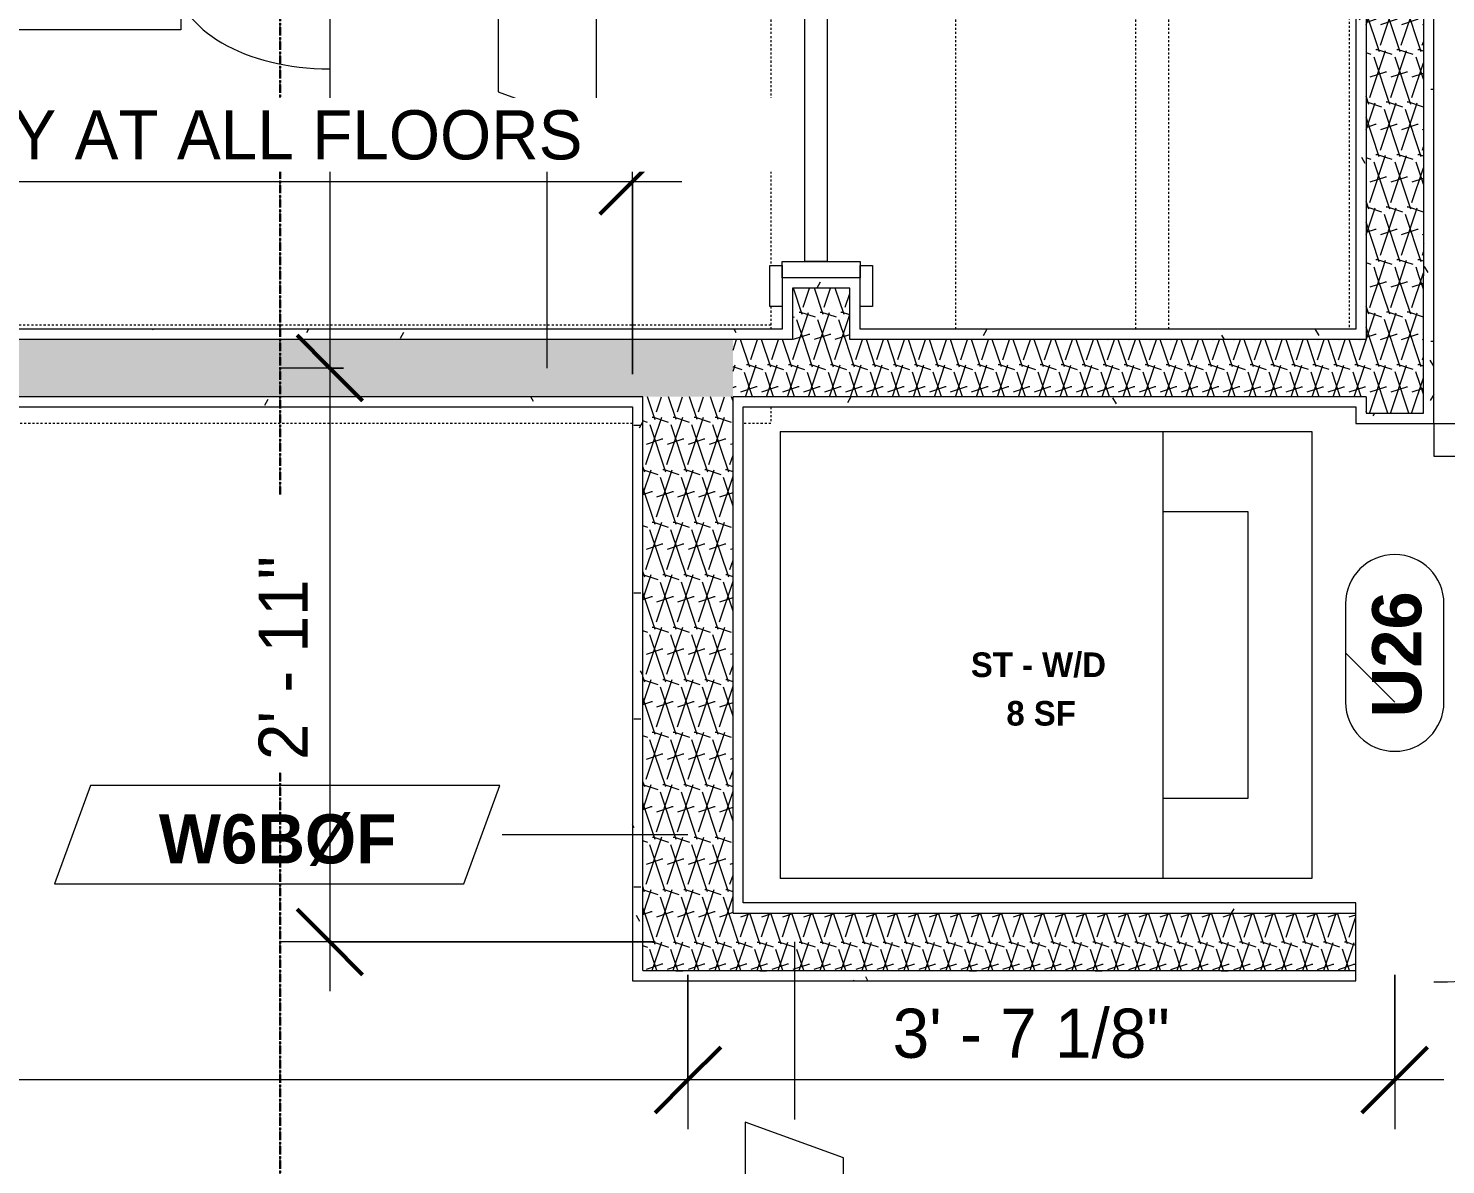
# Model space of a CAD drawing. Header units: inches. Extents: x -4058 to -1781, y 9814 to 12289.
# Drawn here: x -2842.7 to -2756.2, y 11400.7 to 11470 of the extents above; entities that cross this region are included whole.
import ezdxf

# ---------------------------------------------------------------- set-up
doc = ezdxf.new("R2010")
doc.units = ezdxf.units.IN
doc.header["$MEASUREMENT"] = 0
for name, pattern in [('Dash', [0.25, 0.125, -0.125]), ('Grid Line 1_2_', [0.875, 0.5, -0.125, 0.125, -0.125]), ('Grid Line 1_2__2_', [0.875, 0.5, -0.125, 0.125, -0.125])]:
    doc.linetypes.add(name, pattern=pattern)
for name, color, linetype, lineweight in [('0-1', 7, 'Continuous', 5), ('A-ANNO-DIMS', 211, 'Continuous', 9), ('A-ANNO-DIMS-32', 211, 'Continuous', 9), ('A-AREA-IDEN', 2, 'Continuous', 9), ('A-DOOR-2', 31, 'Continuous', 9), ('A-DOOR-FRAM', 31, 'Continuous', 9), ('A-DOOR-IDEN', 31, 'Continuous', 9), ('A-WALL-2', 113, 'Continuous', 9), ('A-WALL-IDEN', 211, 'Continuous', 9), ('A-WALL-PATT-1', 9, 'Continuous', 9), ('I-FURN', 30, 'Continuous', 9), ('I-FURN-HDLN', 30, 'Dash', 9), ('P-SANR-FIXT', 6, 'Continuous', 9), ('Q-CASE', 31, 'Continuous', 9), ('Q-CASE-HDLN', 31, 'Dash', 9), ('S-GRID-1', 1, 'Grid Line 1_2_', 9), ('S-GRID-2', 1, 'Grid Line 1_2__2_', 30)]:
    doc.layers.add(name, color=color, linetype=linetype, lineweight=lineweight)
doc.styles.add('Arial_B', font='arialbd.ttf', dxfattribs={"height": 3})
doc.styles.add('Century Gothic', font='ufonts.com_century-gothic.ttf', dxfattribs={"height": 3})
doc.styles.add('Century Gothic_B', font='GOTHICB.TTF', dxfattribs={"height": 3})
doc.styles.add('Century Gothic_B_1', font='GOTHICB.TTF', dxfattribs={"height": 1.5})
doc.dimstyles.new('THE_DIMENSION_STRING', dxfattribs={"dimscale": 12, "dimtxt": 3.132505, "dimasz": 0.333333, "dimexe": 0.25, "dimexo": 0.166667, "dimgap": 0.041667, "dimtad": 1, "dimdec": 4, "dimrnd": 0.0625, "dimzin": 3, "dimdsep": 46, "dimlunit": 4, "dimtxsty": 'Century Gothic', "dimblk1": 'OBLIQUE', "dimblk2": 'OBLIQUE', "dimsah": 1, "dimcen": 0.09, "dimdle": 0.25, "dimazin": 0, "dimtfac": 1, "dimtdec": 4, "dimtix": 1, "dimtmove": 0, "dimatfit": 3, "dimfxl": 1, "dimtvp": 1, "dimtfill": 1, "dimfrac": 2, "dimtolj": 1, "dimtzin": 0, "dimarcsym": 2})
doc.dimstyles.new('THE_DIMENSION_STRING_1', dxfattribs={"dimscale": 12, "dimtxt": 3.132505, "dimasz": 0.333333, "dimexe": 0.25, "dimexo": 0.166667, "dimgap": 0.041667, "dimtad": 1, "dimdec": 4, "dimrnd": 0.0625, "dimzin": 3, "dimdsep": 46, "dimlunit": 4, "dimtxsty": 'Century Gothic', "dimblk1": 'OBLIQUE', "dimblk2": 'OBLIQUE', "dimsah": 1, "dimcen": 0.09, "dimdle": 0.25, "dimazin": 0, "dimtfac": 1, "dimtdec": 4, "dimtix": 1, "dimtmove": 1, "dimatfit": 3, "dimfxl": 1, "dimtvp": 1, "dimtfill": 1, "dimfrac": 2, "dimtolj": 1, "dimtzin": 0, "dimarcsym": 2})
doc.dimstyles.new('THE_DIMENSION_STRING_2', dxfattribs={"dimscale": 12, "dimtxt": 3.132505, "dimasz": 0.333333, "dimexe": 0.25, "dimexo": 0.166667, "dimgap": 0.041667, "dimtad": 1, "dimdec": 4, "dimrnd": 0.0625, "dimzin": 3, "dimdsep": 46, "dimlunit": 4, "dimtxsty": 'Century Gothic', "dimblk1": 'OBLIQUE', "dimblk2": 'OBLIQUE', "dimsah": 1, "dimcen": 0.09, "dimdle": 0.25, "dimazin": 0, "dimtfac": 1, "dimtdec": 4, "dimtix": 1, "dimtmove": 0, "dimatfit": 3, "dimfxl": 1, "dimtvp": 1, "dimtfill": 1, "dimfrac": 2, "dimtolj": 1, "dimtzin": 0, "dimarcsym": 2})
doc.dimstyles.new('THE_DIMENSION_STRING_5', dxfattribs={"dimscale": 12, "dimtxt": 3.132505, "dimasz": 0.333333, "dimexe": 0.25, "dimexo": 0.166667, "dimgap": 0.041667, "dimtad": 1, "dimdec": 4, "dimrnd": 0.0625, "dimzin": 3, "dimdsep": 46, "dimlunit": 4, "dimtxsty": 'Century Gothic', "dimblk1": 'OBLIQUE', "dimblk2": 'OBLIQUE', "dimsah": 1, "dimcen": 0.09, "dimdle": 0.25, "dimazin": 0, "dimtfac": 1, "dimtdec": 4, "dimtix": 1, "dimtmove": 0, "dimatfit": 3, "dimfxl": 1, "dimtvp": 1, "dimtfill": 1, "dimfrac": 2, "dimtolj": 1, "dimtzin": 0, "dimarcsym": 2})
pattern_1 = [(161.57, (0.16, 0.16), (-1.279773737, -0.000426766), [0, -9.107, 1.011, 0]), (18.43, (-0.16, 0.16), (-1.279773737, 0.000426766), [0, -9.107, 1.011, 0]), (108.43, (0.16, 0.16), (0.639452382, -3.199964008), [3.035, -7.083]), (71.57, (-0.16, 0.16), (0.639452382, 3.199964008), [3.035, -7.083])]
pattern_2 = [(0, (0, 0), (10.24, 2.56), [0.422, -7.258, 0.422, -7.258, -40.96]), (0, (0, 0), (10.24, 2.56), [-15.36, 0.422, -14.938, 0.422, -7.258, -17.92]), (0, (0, 0), (10.24, 2.56), [-38.4, 0.422, -4.698, 0.422, -12.378]), (120, (3.84, 1.28), (-7.33702503, 7.58810013), [0.422, -7.258, 0.422, -7.258, -40.96]), (120, (3.84, 1.28), (-7.33702503, 7.58810013), [-15.36, 0.422, -14.938, 0.422, -7.258, -17.92]), (120, (3.84, 1.28), (-7.33702503, 7.58810013), [-38.4, 0.422, -4.698, 0.422, -12.378]), (240, (5.12, 6.4), (-2.90297497, -10.14810013), [0.422, -7.258, 0.422, -7.258, -40.96]), (240, (5.12, 6.4), (-2.90297497, -10.14810013), [-15.36, 0.422, -14.938, 0.422, -7.258, -17.92]), (240, (5.12, 6.4), (-2.90297497, -10.14810013), [-38.4, 0.422, -4.698, 0.422, -12.378])]

# ---------------------------------------------------------------- blocks, each defined once
blk = doc.blocks.new('CTR - 1st Phase - Shell_rvt-1-UNITS PLANS - 3RD FLOOR')
at = {"layer": 'S-GRID-1'}
blk.add_line((-2827.324, 9836.18), (-2827.324, 12272.999), dxfattribs=at)
blk = doc.blocks.new('CTR - 1st Phase - Structure_rvt-1-UNITS PLANS - 3RD FLOOR')
at = {"layer": 'S-GRID-2'}
blk.add_line((-2827.324, 9814.027), (-2827.324, 12247.501), dxfattribs=at)
blk = doc.blocks.new('SLIDING - FLUSH - SLIDING - FLUSH - 5-0 x 6-8-3203586-UNITS PLANS - 3RD FLOOR')
at = {"layer": 'A-DOOR-2'}
for p, q in [((-32.75, 3.25), (-30.25, 3.25)), ((-32.75, 2.5), (-32.75, 3.25)), ((-30.25, 3.25), (-30.25, 2.5)), ((30.25, 3.25), (32.75, 3.25)), ((30.25, 2.5), (30.25, 3.25)), ((32.75, 3.25), (32.75, 2.5)), ((-30.25, 2.5), (-32.75, 2.5)), ((32.75, 2.5), (30.25, 2.5)), ((-1, -0.875), (-1, 0.5)), ((-1, 0.5), (30, 0.5)), ((30, 0.5), (30, -0.875)), ((-30, -2.25), (-30, -0.875)), ((-30, -0.875), (1, -0.875)), ((30, -0.875), (-1, -0.875)), ((1, -0.875), (1, -2.25)), ((-32.75, -2.25), (-30.25, -2.25)), ((-32.75, -3), (-32.75, -2.25)), ((-30.25, -2.25), (-30.25, -3)), ((1, -2.25), (-30, -2.25)), ((30.25, -2.25), (32.75, -2.25)), ((30.25, -3), (30.25, -2.25)), ((32.75, -2.25), (32.75, -3)), ((-30.25, -3), (-32.75, -3)), ((32.75, -3), (30.25, -3))]:
    blk.add_line(p, q, dxfattribs=at)
at = {"layer": 'A-DOOR-FRAM'}
for p, q in [((-31, -2.25), (-31, 2.5)), ((-31, 2.5), (-30, 2.5)), ((-30, 2.5), (-30, -2.25)), ((30, 2.5), (31, 2.5)), ((30, -2.25), (30, 2.5)), ((31, 2.5), (31, -2.25)), ((-30, -2.25), (-31, -2.25)), ((31, -2.25), (30, -2.25))]:
    blk.add_line(p, q, dxfattribs=at)
blk = doc.blocks.new('OD_CW_Closet - OD_CW_Closet-3786599-UNITS PLANS - 3RD FLOOR')
at = {"layer": 'Q-CASE-HDLN'}
for p, q in [((0.738, -24), (0.738, 0)), ((0.738, 0), (68.988, 0)), ((68.988, 0), (68.988, -24)), ((0.738, -11), (68.988, -11)), ((0.738, -13), (68.988, -13)), ((68.988, -24), (0.738, -24))]:
    blk.add_line(p, q, dxfattribs=at)
blk = doc.blocks.new('SWING - SINGLE - FLUSH - SWING - OFFSET PIVOT - 34_ x 80_ - DRYWALL FRAME-3983854-UNITS PLANS - 3RD FLOOR')
at = {"layer": 'A-DOOR-2'}
for p, q in [((15, -2.375), (15, -36.383)), ((17, -2.375), (15, -2.375)), ((17, -2.375), (17, -36.383)), ((17, -36.383), (15, -36.383))]:
    blk.add_line(p, q, dxfattribs=at)
blk.add_arc((17, -2.375), 34.067, 180, 266.63431, dxfattribs=at)
blk = doc.blocks.new('Bed-Standard - Queen 60_ x 79_-3761504-UNITS PLANS - 3RD FLOOR')
at = {"layer": 'I-FURN'}
for p, q in [((-19.311, 41.295), (40.689, 41.295)), ((40.689, 41.295), (40.689, -37.204))]:
    blk.add_line(p, q, dxfattribs=at)
at = {"layer": 'I-FURN-HDLN'}
for p, q in [((-5.436, 77.295), (55.064, 77.295)), ((57.564, 77.295), (58.939, 77.295)), ((58.689, 77.295), (58.689, -37.204)), ((63.689, 77.295), (64.689, 77.295)), ((64.689, 77.295), (64.689, 75.609)), ((64.689, 68.859), (64.689, -13.391))]:
    blk.add_line(p, q, dxfattribs=at)
blk = doc.blocks.new('Stacked Washer and Dryer - 26_x25_ - Private-1352637-UNITS PLANS - 3RD FLOOR')
at = {"layer": 'P-SANR-FIXT'}
for p, q in [((0, 13.625), (32.4375, 13.625)), ((0, 13.625), (0, -13.625)), ((23.34375, 13.625), (23.34375, -13.625)), ((32.4375, 13.625), (32.4375, -13.625)), ((23.34375, 8.75), (28.53125, 8.75)), ((28.53125, 8.75), (28.53125, -8.75)), ((28.53125, -8.75), (23.34375, -8.75)), ((32.4375, -13.625), (0, -13.625))]:
    blk.add_line(p, q, dxfattribs=at)
blk = doc.blocks.new('DIMBLOCK143-UNITS PLANS - 3RD FLOOR')
at = {"layer": 'A-ANNO-DIMS-32', "lineweight": 50}
for p, q in [((-2824.301, 11485.744), (-2826.301, 11487.744)), ((-2824.301, 11485.744), (-2822.301, 11483.744)), ((-2824.301, 11449.244), (-2826.301, 11451.244)), ((-2824.301, 11449.244), (-2822.301, 11447.244))]:
    blk.add_line(p, q, dxfattribs=at)
at = {"layer": 'A-ANNO-DIMS-32'}
for p, q in [((-2799.449, 11485.744), (-2827.301, 11485.744)), ((-2824.301, 11485.744), (-2824.301, 11449.244)), ((-2824.301, 11485.744), (-2799.449, 11485.744)), ((-2823.473, 11449.244), (-2827.301, 11449.244)), ((-2824.301, 11449.244), (-2823.473, 11449.244))]:
    blk.add_line(p, q, dxfattribs=at)
blk.add_ellipse((-2824.301, 11472.887), major_axis=(9.307, 0), ratio=0.579435, start_param=3.141593, end_param=4.712389, dxfattribs=at)
at = {"layer": 'A-ANNO-DIMS-32', "color": 0, "insert": (-2834.993, 11472.887), "char_height": 3, "width": 21.77837, "attachment_point": 1, "rotation": 90, "line_spacing_factor": 0.984502, "style": 'Century Gothic', "bg_fill": 3, "box_fill_scale": 1.25, "bg_fill_color": 256, "bg_fill_true_color": 13158600, "bg_fill_transparency": 0}
blk.add_mtext('3\' - 0 1/2"', dxfattribs=at)
blk = doc.blocks.new('_Oblique')
at = {"color": 0, "linetype": 'ByBlock', "lineweight": -2}
blk.add_line((-0.5, -0.5), (0.5, 0.5), dxfattribs=at)
blk = doc.blocks.new('DIMBLOCK144-UNITS PLANS - 3RD FLOOR')
at = {"layer": 'A-ANNO-DIMS-32', "lineweight": 50}
for p, q in [((-2824.301, 11449.244), (-2826.301, 11451.244)), ((-2824.301, 11449.244), (-2822.301, 11447.244)), ((-2824.301, 11414.244), (-2826.301, 11416.244)), ((-2824.301, 11414.244), (-2822.301, 11412.244))]:
    blk.add_line(p, q, dxfattribs=at)
at = {"layer": 'A-ANNO-DIMS-32'}
for p, q in [((-2823.473, 11449.244), (-2827.301, 11449.244)), ((-2824.301, 11449.244), (-2824.301, 11411.244)), ((-2824.301, 11449.244), (-2823.473, 11449.244)), ((-2804.449, 11414.244), (-2827.301, 11414.244)), ((-2824.301, 11414.244), (-2804.449, 11414.244))]:
    blk.add_line(p, q, dxfattribs=at)
at = {"layer": 'A-ANNO-DIMS-32', "color": 0, "insert": (-2828.646, 11425.33), "char_height": 3, "width": 15.39402, "attachment_point": 1, "rotation": 90, "line_spacing_factor": 0.984502, "style": 'Century Gothic', "bg_fill": 3, "box_fill_scale": 1.25, "bg_fill_color": 256, "bg_fill_true_color": 13158600, "bg_fill_transparency": 0}
blk.add_mtext('2\' - 11"', dxfattribs=at)
blk = doc.blocks.new('Wall Tag - Arch Wall-3956453-UNITS PLANS - 3RD FLOOR')
at = {"layer": 'A-WALL-IDEN'}
for p, q in [((-0.3561, 0.0937), (-0.4244, -0.0937)), ((0.4244, 0.0937), (-0.3561, 0.0937)), ((0.3561, -0.0937), (0.4244, 0.0937)), ((-0.4244, -0.0937), (0.3561, -0.0937))]:
    blk.add_line(p, q, dxfattribs=at)
blk = doc.blocks.new('Door Tag - Type Mark-2601225-UNITS PLANS - 3RD FLOOR')
at = {"layer": 'A-DOOR-IDEN'}
for p, q in [((0.09375, 0.09375), (-0.09375, 0.09375)), ((-0.09375, -0.09375), (0.09375, -0.09375))]:
    blk.add_line(p, q, dxfattribs=at)
for centre, start, end in [((-0.09375, 0), 90, 270), ((0.09375, 0), 270, 90)]:
    blk.add_arc(centre, 0.09375, start, end, dxfattribs=at)
blk = doc.blocks.new('DIMBLOCK380-UNITS PLANS - 3RD FLOOR')
at = {"layer": 'A-ANNO-DIMS-32'}
for p, q in [((-2802.449, 11412.244), (-2802.449, 11402.827)), ((-2802.449, 11405.827), (-2802.449, 11412.244)), ((-2759.324, 11412.244), (-2759.324, 11402.827)), ((-2759.324, 11405.827), (-2759.324, 11412.244)), ((-2756.324, 11405.827), (-2802.449, 11405.827))]:
    blk.add_line(p, q, dxfattribs=at)
at = {"layer": 'A-ANNO-DIMS-32', "lineweight": 50}
for p, q in [((-2802.449, 11405.827), (-2800.449, 11407.827)), ((-2759.324, 11405.827), (-2757.324, 11407.827)), ((-2802.449, 11405.827), (-2804.449, 11403.827)), ((-2759.324, 11405.827), (-2761.324, 11403.827))]:
    blk.add_line(p, q, dxfattribs=at)
at = {"layer": 'A-ANNO-DIMS-32', "color": 0, "insert": (-2789.961, 11410.172), "char_height": 3, "width": 21.77837, "attachment_point": 1, "line_spacing_factor": 0.984502, "style": 'Century Gothic', "bg_fill": 3, "box_fill_scale": 1.25, "bg_fill_color": 256, "bg_fill_true_color": 13158600, "bg_fill_transparency": 0}
blk.add_mtext('3\' - 7 1/8"', dxfattribs=at)
blk = doc.blocks.new('DIMBLOCK381-UNITS PLANS - 3RD FLOOR')
at = {"layer": 'A-ANNO-DIMS-32'}
for p, q in [((-2802.449, 11412.244), (-2802.449, 11402.827)), ((-2802.449, 11405.827), (-2802.449, 11412.244)), ((-2916.324, 11404.999), (-2916.324, 11408.827)), ((-2802.449, 11405.827), (-2919.324, 11405.827)), ((-2916.324, 11405.827), (-2916.324, 11404.999))]:
    blk.add_line(p, q, dxfattribs=at)
at = {"layer": 'A-ANNO-DIMS-32', "lineweight": 50}
for p, q in [((-2916.324, 11405.827), (-2914.324, 11407.827)), ((-2802.449, 11405.827), (-2800.449, 11407.827)), ((-2916.324, 11405.827), (-2918.324, 11403.827)), ((-2802.449, 11405.827), (-2804.449, 11403.827))]:
    blk.add_line(p, q, dxfattribs=at)
at = {"layer": 'A-ANNO-DIMS-32', "color": 0, "insert": (-2868.461, 11410.172), "char_height": 3, "width": 21.77837, "attachment_point": 1, "line_spacing_factor": 0.984502, "style": 'Century Gothic', "bg_fill": 3, "box_fill_scale": 1.25, "bg_fill_color": 256, "bg_fill_true_color": 13158600, "bg_fill_transparency": 0}
blk.add_mtext('9\' - 5 7/8"', dxfattribs=at)
blk = doc.blocks.new('DIMBLOCK1314-UNITS PLANS - 3RD FLOOR')
at = {"layer": 'A-ANNO-DIMS-32'}
for p, q in [((-2899.886, 11448.869), (-2899.886, 11463.623)), ((-2805.824, 11448.869), (-2805.824, 11463.623)), ((-2902.886, 11460.623), (-2802.824, 11460.623)), ((-2899.886, 11460.623), (-2899.886, 11448.869)), ((-2805.824, 11460.623), (-2805.824, 11448.869))]:
    blk.add_line(p, q, dxfattribs=at)
at = {"layer": 'A-ANNO-DIMS-32', "lineweight": 50}
for p, q in [((-2899.886, 11460.623), (-2897.886, 11462.623)), ((-2805.824, 11460.623), (-2803.824, 11462.623)), ((-2899.886, 11460.623), (-2901.886, 11458.623)), ((-2805.824, 11460.623), (-2807.824, 11458.623))]:
    blk.add_line(p, q, dxfattribs=at)
at = {"layer": 'A-ANNO-DIMS-32', "color": 0, "insert": (-2892.484, 11464.968), "char_height": 3, "width": 95.10881, "attachment_point": 1, "line_spacing_factor": 0.984502, "style": 'Century Gothic', "bg_fill": 3, "box_fill_scale": 1.25, "bg_fill_color": 256, "bg_fill_true_color": 13158600, "bg_fill_transparency": 0}
blk.add_mtext('25 SF OPEN CLERESTORY AT ALL FLOORS', dxfattribs=at)

msp = doc.modelspace()

# ---------------------------------------------------------------- hatches: boundary and pattern name
at = {"layer": 'A-WALL-PATT-1'}
h = msp.add_hatch(dxfattribs=at)
h.set_pattern_fill('FP_1', color=256, style=0, pattern_type=2)
h.set_pattern_definition(pattern_2)
h.paths.add_polyline_path([(-2796.69874, 11451.61899), (-2796.07374, 11451.61899), (-2796.07374, 11454.11899), (-2794.32374, 11454.11899), (-2794.32374, 11454.74399), (-2796.69874, 11454.74399)], flags=0)
h.paths.add_polyline_path([(-2794.32374, 11516.74399), (-2794.32374, 11517.36899), (-2796.07374, 11517.36899), (-2796.07374, 11524.61899), (-2796.69874, 11524.61899), (-2796.69874, 11516.74399)], flags=0)
h = msp.add_hatch(dxfattribs=at)
h.set_pattern_fill('FP_5', color=256, style=0, pattern_type=2)
h.set_pattern_definition(pattern_1)
h.paths.add_polyline_path([(-2792.57374, 11450.99399), (-2792.57374, 11454.11899), (-2796.07374, 11454.11899), (-2796.07374, 11450.99399)], flags=0)
h.paths.add_polyline_path([(-2792.57374, 11517.36899), (-2792.57374, 11523.99399), (-2796.07374, 11523.99399), (-2796.07374, 11517.36899), (-2794.32374, 11517.36899)], flags=0)
h = msp.add_hatch(dxfattribs=at)
h.set_pattern_fill('FP_5', color=256, style=0, pattern_type=2)
h.set_pattern_definition(pattern_1)
h.paths.add_polyline_path([(-2757.57374, 11454.8644), (-2757.57374, 11523.99399), (-2761.07374, 11523.99399), (-2761.07374, 11454.8644), (-2759.32374, 11454.8644)], flags=0)
h = msp.add_hatch(dxfattribs=at)
h.set_pattern_fill('FP_1', color=256, style=0, pattern_type=2)
h.set_pattern_definition(pattern_2)
h.paths.add_polyline_path([(-2757.57374, 11454.8644), (-2756.94874, 11454.8644), (-2756.94874, 11524.61899), (-2757.57374, 11524.61899), (-2757.57374, 11492.47121)], flags=0)
h = msp.add_hatch(dxfattribs=at)
h.set_pattern_fill('FP_1', color=256, style=0, pattern_type=2)
h.set_pattern_definition(pattern_2)
h.paths.add_polyline_path([(-2761.69874, 11454.8644), (-2761.07374, 11454.8644), (-2761.07374, 11520.49399), (-2761.69874, 11520.49399), (-2761.69874, 11492.47121)], flags=0)
h = msp.add_hatch(dxfattribs=at)
h.set_pattern_fill('FP_1', color=256, style=0, pattern_type=2)
h.set_pattern_definition(pattern_2)
h.paths.add_polyline_path([(-2761.69874, 11445.86899), (-2759.32374, 11445.86899), (-2759.32374, 11446.49399), (-2761.07374, 11446.49399), (-2761.07374, 11447.49399), (-2761.69874, 11447.49399), (-2761.69874, 11446.86899)], flags=0)
h.paths.add_polyline_path([(-2761.07374, 11450.99399), (-2761.07374, 11454.8644), (-2761.69874, 11454.8644), (-2761.69874, 11450.99399)], flags=0)
h = msp.add_hatch(dxfattribs=at)
h.set_pattern_fill('FP_5', color=256, style=0, pattern_type=2)
h.set_pattern_definition(pattern_1)
h.paths.add_polyline_path([(-2759.32374, 11446.49399), (-2757.57374, 11446.49399), (-2757.57374, 11454.8644), (-2761.07374, 11454.8644), (-2761.07374, 11446.49399)], flags=0)
h = msp.add_hatch(dxfattribs=at)
h.set_pattern_fill('FP_1', color=256, style=0, pattern_type=2)
h.set_pattern_definition(pattern_2)
h.paths.add_polyline_path([(-2759.32374, 11445.86899), (-2756.94874, 11445.86899), (-2756.94874, 11454.8644), (-2757.57374, 11454.8644), (-2757.57374, 11446.49399), (-2759.32374, 11446.49399)], flags=0)
h = msp.add_hatch(dxfattribs=at)
h.set_pattern_fill('FP_1', color=256, style=0, pattern_type=2)
h.set_pattern_definition(pattern_2)
h.paths.add_polyline_path([(-2799.69874, 11450.99399), (-2799.07374, 11450.99399), (-2799.07374, 11451.61899), (-2912.07374, 11451.61899), (-2912.07374, 11450.99399), (-2800.01158, 11450.99399)], flags=0)
h = msp.add_hatch(dxfattribs=at)
h.set_pattern_fill('FP_1', color=256, style=0, pattern_type=2)
h.set_pattern_definition(pattern_2)
h.paths.add_polyline_path([(-2761.69874, 11450.99399), (-2761.69874, 11451.61899), (-2792.57374, 11451.61899), (-2792.57374, 11450.99399), (-2774.27697, 11450.99399)], flags=0)
h.paths.add_polyline_path([(-2796.07374, 11450.99399), (-2796.07374, 11451.61899), (-2799.07374, 11451.61899), (-2799.07374, 11450.99399)], flags=0)
h = msp.add_hatch(dxfattribs=at)
h.set_pattern_fill('FP_5', color=256, style=0, pattern_type=2)
h.set_pattern_definition(pattern_1)
h.paths.add_polyline_path([(-2799.69874, 11447.49399), (-2799.69874, 11450.99399), (-2912.07374, 11450.99399), (-2912.07374, 11447.49399), (-2800.01158, 11447.49399)], flags=0)
h = msp.add_hatch(dxfattribs=at)
h.set_pattern_fill('FP_5', color=256, style=0, pattern_type=2)
h.set_pattern_definition(pattern_1)
h.paths.add_polyline_path([(-2761.69874, 11447.49399), (-2761.07374, 11447.49399), (-2761.07374, 11450.99399), (-2799.69874, 11450.99399), (-2799.69874, 11447.49399), (-2774.27697, 11447.49399)], flags=0)
h = msp.add_hatch(dxfattribs=at)
h.set_pattern_fill('FP_1', color=256, style=0, pattern_type=2)
h.set_pattern_definition(pattern_2)
h.paths.add_polyline_path([(-2805.82374, 11446.86899), (-2805.19874, 11446.86899), (-2805.19874, 11447.49399), (-2900.51124, 11447.49399), (-2900.51124, 11446.86899), (-2808.58979, 11446.86899)], flags=0)
h.paths.add_polyline_path([(-2904.26124, 11446.86899), (-2904.26124, 11447.49399), (-2912.07374, 11447.49399), (-2912.07374, 11446.86899), (-2911.52823, 11446.86899)], flags=0)
h = msp.add_hatch(dxfattribs=at)
h.set_pattern_fill('FP_5', color=256, style=0, pattern_type=2)
h.set_pattern_definition(pattern_1)
h.paths.add_polyline_path([(-2805.19874, 11415.99399), (-2799.69874, 11415.99399), (-2799.69874, 11447.49399), (-2805.19874, 11447.49399), (-2805.19874, 11416.61899)], flags=0)
h = msp.add_hatch(dxfattribs=at)
h.set_pattern_fill('FP_1', color=256, style=0, pattern_type=2)
h.set_pattern_definition(pattern_2)
h.paths.add_polyline_path([(-2761.69874, 11446.86899), (-2761.69874, 11447.49399), (-2799.07374, 11447.49399), (-2799.07374, 11446.86899), (-2774.27697, 11446.86899)], flags=0)
h = msp.add_hatch(dxfattribs=at)
h.set_pattern_fill('FP_1', color=256, style=0, pattern_type=2)
h.set_pattern_definition(pattern_2)
h.paths.add_polyline_path([(-2805.82374, 11412.49399), (-2805.19874, 11412.49399), (-2805.19874, 11446.86899), (-2805.82374, 11446.86899), (-2805.82374, 11416.61899)], flags=0)
h = msp.add_hatch(dxfattribs=at)
h.set_pattern_fill('FP_5', color=256, style=0, pattern_type=2)
h.set_pattern_definition(pattern_1)
h.paths.add_polyline_path([(-2761.69874, 11412.49399), (-2761.69874, 11415.99399), (-2805.19874, 11415.99399), (-2805.19874, 11412.49399), (-2774.27697, 11412.49399)], flags=0)
h = msp.add_hatch(dxfattribs=at)
h.set_pattern_fill('FP_1', color=256, style=0, pattern_type=2)
h.set_pattern_definition(pattern_2)
h.paths.add_polyline_path([(-2761.69874, 11415.99399), (-2761.69874, 11416.61899), (-2799.69874, 11416.61899), (-2799.69874, 11415.99399), (-2774.27697, 11415.99399)], flags=0)
h = msp.add_hatch(dxfattribs=at)
h.set_pattern_fill('FP_1', color=256, style=0, pattern_type=2)
h.set_pattern_definition(pattern_2)
h.paths.add_polyline_path([(-2761.69874, 11411.86899), (-2761.69874, 11412.49399), (-2805.82374, 11412.49399), (-2805.82374, 11411.86899), (-2774.27697, 11411.86899)], flags=0)

# ---------------------------------------------------------------- linework, layer by layer
at = {"layer": 'A-DOOR-IDEN'}
msp.add_line((-2759.32374, 11428.86899), (-2762.32374, 11431.86899), dxfattribs=at)
at = {"layer": 'A-WALL-2'}
for p, q in [((-2757.57374, 11523.99399), (-2757.57374, 11454.8644)), ((-2756.94874, 11454.8644), (-2756.94874, 11524.61899)), ((-2761.07374, 11520.49399), (-2761.07374, 11454.8644)), ((-2761.69874, 11519.86899), (-2761.69874, 11454.8644)), ((-2796.69874, 11454.74399), (-2796.69874, 11451.61899)), ((-2791.94874, 11454.74399), (-2796.69874, 11454.74399)), ((-2791.94874, 11451.61899), (-2791.94874, 11454.74399)), ((-2761.69874, 11454.8644), (-2761.69874, 11451.61899)), ((-2761.07374, 11454.8644), (-2761.07374, 11450.99399)), ((-2757.57374, 11446.49399), (-2757.57374, 11454.8644)), ((-2756.94874, 11445.86899), (-2756.94874, 11454.8644)), ((-2796.07374, 11454.11899), (-2796.07374, 11450.99399)), ((-2792.57374, 11454.11899), (-2796.07374, 11454.11899)), ((-2792.57374, 11450.99399), (-2792.57374, 11454.11899)), ((-2796.69874, 11451.61899), (-2912.07374, 11451.61899)), ((-2761.69874, 11451.61899), (-2791.94874, 11451.61899)), ((-2796.07374, 11450.99399), (-2912.07374, 11450.99399)), ((-2761.07374, 11450.99399), (-2792.57374, 11450.99399)), ((-2805.19874, 11447.49399), (-2900.51124, 11447.49399)), ((-2805.19874, 11412.49399), (-2805.19874, 11447.49399)), ((-2799.69874, 11415.99399), (-2799.69874, 11447.49399)), ((-2761.07374, 11447.49399), (-2799.69874, 11447.49399)), ((-2761.07374, 11447.49399), (-2761.07374, 11446.49399)), ((-2899.88624, 11446.86899), (-2805.82374, 11446.86899)), ((-2805.82374, 11446.86899), (-2805.82374, 11411.86899)), ((-2799.07374, 11416.61899), (-2799.07374, 11446.86899)), ((-2799.07374, 11446.86899), (-2761.69874, 11446.86899)), ((-2761.69874, 11446.86899), (-2761.69874, 11445.86899)), ((-2761.07374, 11446.49399), (-2757.57374, 11446.49399)), ((-2761.69874, 11445.86899), (-2756.94874, 11445.86899)), ((-2799.69874, 11415.99399), (-2761.69874, 11415.99399)), ((-2761.69874, 11416.61899), (-2799.07374, 11416.61899)), ((-2761.69874, 11411.86899), (-2761.69874, 11416.61899)), ((-2805.19874, 11412.49399), (-2761.69874, 11412.49399)), ((-2805.82374, 11411.86899), (-2761.69874, 11411.86899))]:
    msp.add_line(p, q, dxfattribs=at)
at = {"layer": 'A-WALL-IDEN'}
msp.add_line((-2795.95391, 11414.24399), (-2795.95391, 11403.40083), dxfattribs=at)

# ---------------------------------------------------------------- block references
at = {"layer": '0-1'}
for name in ['CTR - 1st Phase - Shell_rvt-1-UNITS PLANS - 3RD FLOOR', 'CTR - 1st Phase - Structure_rvt-1-UNITS PLANS - 3RD FLOOR']:
    msp.add_blockref(name, (0, 0), dxfattribs=at)
at = {"layer": 'A-DOOR-2'}
for name, p, rotation in [('SLIDING - FLUSH - SLIDING - FLUSH - 5-0 x 6-8-3203586-UNITS PLANS - 3RD FLOOR', (-2794.44874, 11485.74399), 269.9999999999554), ('SWING - SINGLE - FLUSH - SWING - OFFSET PIVOT - 34_ x 80_ - DRYWALL FRAME-3983854-UNITS PLANS - 3RD FLOOR', (-2759.32374, 11428.86899), 90.0000000000227)]:
    msp.add_blockref(name, p, dxfattribs=dict(at, rotation=rotation))
at = {"layer": 'A-DOOR-IDEN', "xscale": 31.99999999999999, "yscale": 31.99999999999999, "zscale": 31.99999999999999, "rotation": 89.99999999999991}
msp.add_blockref('Door Tag - Type Mark-2601225-UNITS PLANS - 3RD FLOOR', (-2759.32374, 11431.86899), dxfattribs=at)
at = {"layer": 'A-WALL-IDEN', "xscale": 31.99999999999999, "yscale": 31.99999999999999, "zscale": 31.99999999999999, "rotation": 89.99999999999991}
msp.add_blockref('Wall Tag - Arch Wall-3956453-UNITS PLANS - 3RD FLOOR', (-2795.95391, 11389.66912), dxfattribs=at)
at = {"layer": 'I-FURN', "rotation": 269.9999999999721}
msp.add_blockref('Bed-Standard - Queen 60_ x 79_-3761504-UNITS PLANS - 3RD FLOOR', (-2874.68274, 11510.55751), dxfattribs=at)
at = {"layer": 'P-SANR-FIXT'}
msp.add_blockref('Stacked Washer and Dryer - 26_x25_ - Private-1352637-UNITS PLANS - 3RD FLOOR', (-2796.82374, 11431.74399), dxfattribs=at)
at = {"layer": 'Q-CASE', "rotation": 89.99999999997935}
msp.add_blockref('OD_CW_Closet - OD_CW_Closet-3786599-UNITS PLANS - 3RD FLOOR', (-2786.11241, 11450.88128), dxfattribs=at)

# ---------------------------------------------------------------- texts
at = {"layer": 'A-AREA-IDEN', "char_height": 1.5, "attachment_point": 1, "style": 'Century Gothic_B_1'}
for s, insert, width in [('ST - W/D', (-2785.1872, 11431.89812), 9.696), ('8 SF', (-2783.02027, 11428.93642), 4.444)]:
    msp.add_mtext(s, dxfattribs=dict(at, insert=insert, width=width))
at = {"layer": 'A-DOOR-IDEN', "insert": (-2760.70359, 11427.9371), "char_height": 3, "width": 9.393, "attachment_point": 1, "rotation": 90, "style": 'Arial_B'}
msp.add_mtext('U26', dxfattribs=at)

# ---------------------------------------------------------------- next in the draw order: dimensions: what is measured, and where the dimension line sits
at = {"layer": 'A-ANNO-DIMS'}
dim = msp.add_linear_dim(base=(-2824.30122, 11449.24399), p1=(-2797.44874, 11485.74399), p2=(-2821.47279, 11449.24399), angle=90, dimstyle='THE_DIMENSION_STRING_1', override={"dimpost": '<>', "dimfxl": 43.69674}, dxfattribs=at)
dim.commit()
dim.dimension.update_dxf_attribs({"geometry": 'DIMBLOCK143-UNITS PLANS - 3RD FLOOR', "text_midpoint": (-2832.99256, 11483.77615), "dimtype": 160, "text_rotation": 90})

# ---------------------------------------------------------------- next in the draw order: block references
at = {"layer": 'A-WALL-IDEN', "xscale": 31.99999999999999, "yscale": 31.99999999999999, "zscale": 31.99999999999999, "rotation": 89.99999999999991}
msp.add_blockref('Wall Tag - Arch Wall-3956453-UNITS PLANS - 3RD FLOOR', (-2811.03579, 11477.47999), dxfattribs=at)

# ---------------------------------------------------------------- next in the draw order: dimensions: what is measured, and where the dimension line sits
at = {"layer": 'A-ANNO-DIMS'}
dim = msp.add_linear_dim(base=(-2824.30122, 11414.24399), p1=(-2821.47279, 11449.24399), p2=(-2802.44874, 11414.24399), angle=90, dimstyle='THE_DIMENSION_STRING', override={"dimpost": '<>', "dimfxl": 39.836096}, dxfattribs=at)
dim.commit()
dim.dimension.update_dxf_attribs({"geometry": 'DIMBLOCK144-UNITS PLANS - 3RD FLOOR', "text_midpoint": (-2826.33895, 11431.74399)})

# ---------------------------------------------------------------- next in the draw order: linework, layer by layer
at = {"layer": 'A-WALL-IDEN'}
for p, q in [((-2811.03579, 11449.24399), (-2811.03579, 11463.74828)), ((-2802.44874, 11420.77908), (-2813.78273, 11420.77908))]:
    msp.add_line(p, q, dxfattribs=at)

# ---------------------------------------------------------------- next in the draw order: block references
at = {"layer": 'A-WALL-IDEN', "xscale": 31.99999999999999, "yscale": 31.99999999999999, "zscale": 31.99999999999999}
msp.add_blockref('Wall Tag - Arch Wall-3956453-UNITS PLANS - 3RD FLOOR', (-2827.51443, 11420.77908), dxfattribs=at)

# ---------------------------------------------------------------- next in the draw order: texts
at = {"layer": 'A-WALL-IDEN', "insert": (-2834.73035, 11422.02662), "char_height": 3, "width": 17.372, "attachment_point": 1, "style": 'Century Gothic_B'}
msp.add_mtext('W6BØF', dxfattribs=at)

# ---------------------------------------------------------------- next in the draw order: dimensions: what is measured, and where the dimension line sits
at = {"layer": 'A-ANNO-DIMS'}
dim = msp.add_linear_dim(base=(-2802.44874, 11405.82708), p1=(-2759.32374, 11414.24399), p2=(-2802.44874, 11414.24399), angle=0, dimstyle='THE_DIMENSION_STRING_2', override={"dimpost": '<>', "dimfxl": 43.125}, dxfattribs=at)
dim.commit()
dim.dimension.update_dxf_attribs({"geometry": 'DIMBLOCK380-UNITS PLANS - 3RD FLOOR', "text_midpoint": (-2780.88624, 11408.06875)})

# ---------------------------------------------------------------- next in the draw order: dimensions: what is measured, and where the dimension line sits
dim = msp.add_linear_dim(base=(-2805.82374, 11460.62288), p1=(-2899.88624, 11446.86899), p2=(-2805.82374, 11446.86899), text='25 SF OPEN CLERESTORY AT ALL FLOORS', dimstyle='THE_DIMENSION_STRING_5', override={"dimpost": '<>', "dimfxl": 94.0625}, dxfattribs=at)
dim.commit()
dim.dimension.update_dxf_attribs({"geometry": 'DIMBLOCK1314-UNITS PLANS - 3RD FLOOR', "text_midpoint": (-2852.85499, 11462.69834)})
dim = msp.add_linear_dim(base=(-2916.32374, 11405.82708), p1=(-2802.44874, 11414.24399), p2=(-2916.32374, 11402.99865), angle=0, dimstyle='THE_DIMENSION_STRING_2', override={"dimpost": '<>', "dimfxl": 114.4289}, dxfattribs=at)
dim.commit()
dim.dimension.update_dxf_attribs({"geometry": 'DIMBLOCK381-UNITS PLANS - 3RD FLOOR', "text_midpoint": (-2859.38624, 11408.06875)})

doc.saveas('drawing.dxf')
